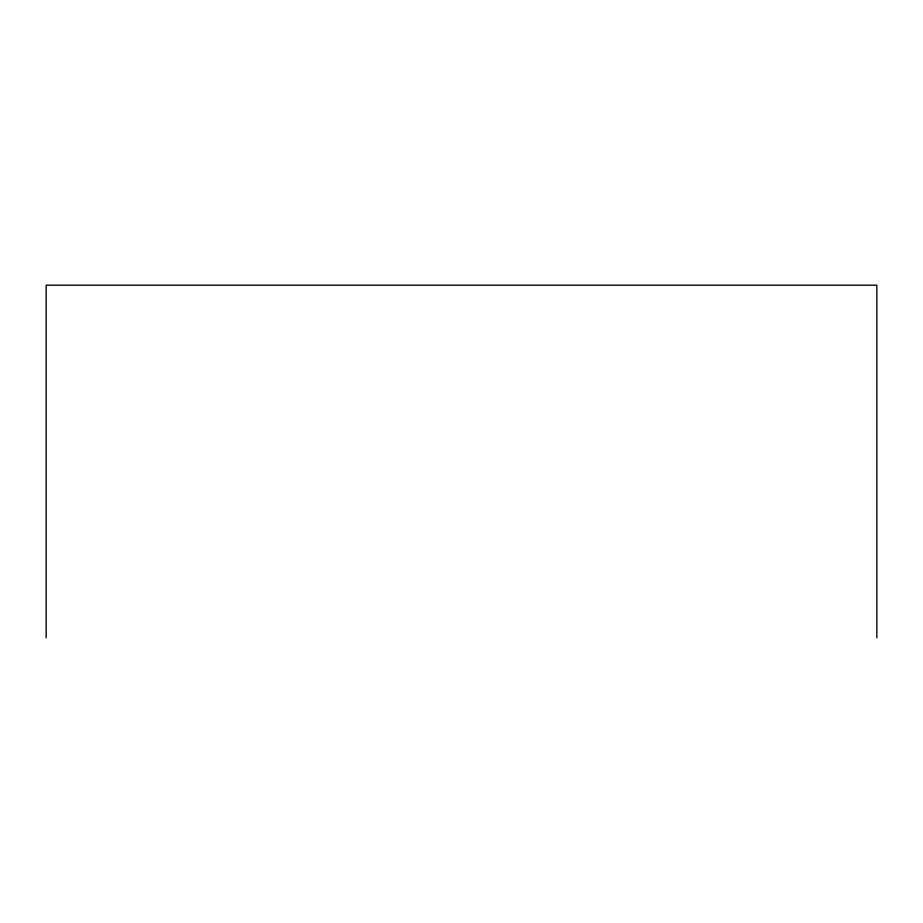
<?xml version="1.0" encoding="UTF-8"?>
<svg xmlns="http://www.w3.org/2000/svg" width="923" height="923" viewBox="0 0 923 923"><rect width="100%" height="100%" fill="white"/><g stroke="black" fill="none" stroke-linecap="round" stroke-linejoin="round"><path stroke-width="1.38" d="M876.85 637.816L876.85 285.184L46.15 285.184L46.15 637.816"/></g></svg>
